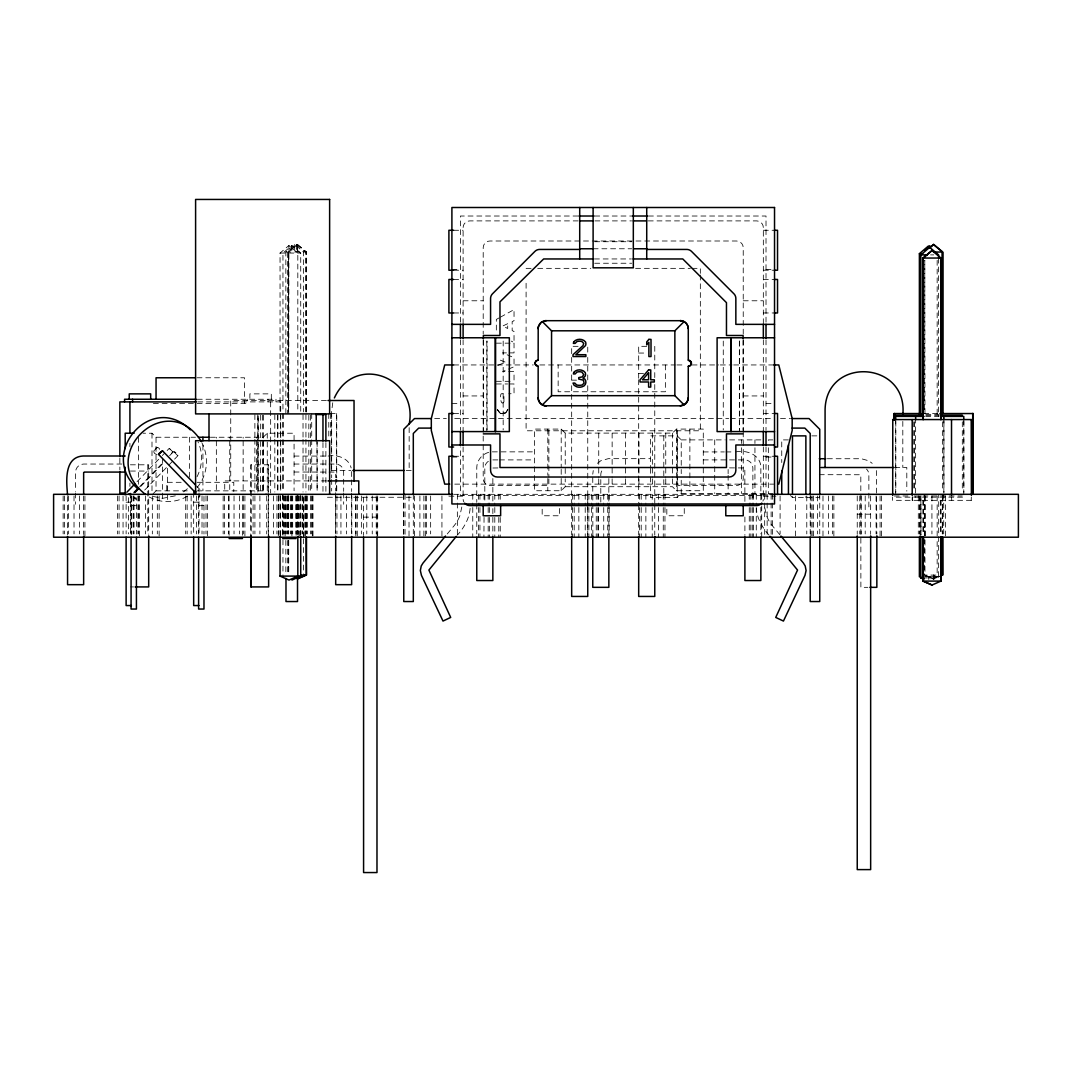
<?xml version="1.0" encoding="UTF-8"?>
<svg xmlns="http://www.w3.org/2000/svg" width="1072" height="1072" viewBox="0 0 1072 1072"><rect width="100%" height="100%" fill="white"/><g stroke="black" fill="none" stroke-linecap="round" stroke-linejoin="round"><path stroke-width="0.75" stroke-dasharray="5 3.75" d="M487.077 429.939L487.077 341.057M157.102 454.528C149.356 453.067 157.517 443.245 159.835 449.664M157.571 447.319L153.671 450.977M169.242 448.351L173.101 452.076L169.242 448.351L162.341 455.506M174.187 451.835C183.044 462.756 173.785 444.491 170.729 455.412M470.112 508.383C469.389 518.5 464.096 527.652 457.409 535.062M131.146 496.872L131.065 534.03M592.762 474.226L593.245 470.568M461.818 506.989L459.928 515.525A33.781 33.406 -25.1 0 1 454.019 525.816L446.582 534.754M200.29 495.934L199.298 495.934M332.749 402.764L331.422 412.827L331.422 470.461M505.863 412.613L507.927 409.29L505.327 412.988L501.575 413.618A4.744 4.744 0 0 1 499.271 412.546L497.287 409.29L500.477 413.296L505.327 412.988M197.047 476.745C202.353 466.159 203.211 453.108 198.146 442.267M507.739 409.826L505.944 412.532A4.717 4.717 0 0 1 503.652 413.618L503.157 413.685M197.06 487.519C207.566 475.486 209.281 457.087 201.992 442.991M137.028 481.703L161.189 456.699M139.749 486.608L162.756 462.796M169.657 455.64L173.101 452.076M140.821 486.38L163.828 462.555M135.916 499.177C130.221 494.018 137.43 503.612 138.931 496.055M144.68 490.092L173.45 460.317M174.589 459.124L178.046 455.56M153.001 493.87L156.03 490.855L156.03 437.242L151.996 433.222L143.072 433.222M210.38 437.242L263.243 437.242L267.263 433.222L294.076 433.222L294.076 490.748M565.225 486.715L672.452 486.715L676.472 490.735L703.286 490.735L703.286 429.081L676.472 429.081L672.452 433.101L565.225 433.101L561.205 429.081L534.405 429.081L534.405 490.735L561.205 490.735L565.225 486.715L565.225 478.862M650.396 468.303L650.396 497.529L677.209 497.529L681.229 493.509L681.229 480.109M280.047 411.246L280.047 253.059L288.904 245.515L297.815 253.059L297.815 411.246M300.723 411.246L300.723 253.059L291.812 245.515L282.954 253.059L282.954 411.246M285.849 413.551L285.849 252.027L294.706 244.483L303.617 252.027L303.617 411.889M305.413 411.889L305.413 252.027L296.502 244.483L287.644 252.027L287.644 413.551M297.319 244.483L288.368 252.027L288.462 411.889M306.498 411.889L306.498 252.027L297.587 244.483L288.542 252.027L288.542 411.889M183.5 491.847L188.069 488.216M597.426 463.332L600.776 460.759L608.32 458.669L650.396 458.669M187.305 496.242C175.259 503.358 159.849 503.358 147.815 496.242M499.07 317.928L496.336 319.429L496.336 332.802M500.423 317.165L514.037 309.62L514.037 320.742L512.161 321.613L512.161 330.591L514.037 331.489L514.037 342.611L511.317 341.097M932.761 578.719L937.156 576.736L937.156 538.827M932.881 578.947L938.737 576.307L922.577 576.307M942.462 575.074L933.498 579.041L933.591 575.074M942.73 575.074L933.766 579.041L924.52 575.074L939.501 575.074M175.339 495.813L162.609 498.333L149.879 495.813M488.671 452.344C482.011 454.193 476.919 460.451 476.772 467.419L476.772 502.353M497.864 365.311L505.488 362.229L497.864 359.16M492.919 468.008L498.306 467.941M578.049 216.021L460.424 216.021L460.424 323.101M594.719 216.021L631.716 216.021M648.386 216.021L766.011 216.021L766.011 323.101M578.197 220.899L469.804 220.899A6.7 6.7 0 0 0 463.104 227.599L463.104 323.047M594.88 220.899L631.555 220.899M648.238 220.899L756.631 220.899A6.7 6.7 0 0 1 763.331 227.599L763.331 323.047M453.63 230.279L463.104 230.279M763.331 230.279L774.386 230.279M594.719 241.723L631.716 241.723M593.111 248.771L631.716 248.771M285.849 252.027L306.498 252.027M280.047 253.059L300.723 253.059M930.55 254.881L933.779 254.881M594.424 258.955L631.435 258.955M594.719 263.243L631.716 263.243M531.069 268.348L526.097 268.348L526.097 271.698M537.715 268.348L590.819 268.348M635.616 268.348L690.381 268.348M692.043 268.348L700.338 268.348L700.338 273.36M451.902 269.42L460.424 269.42M766.011 269.42L773.113 269.42M453.63 270.224L463.104 270.224M763.331 270.224L774.386 270.224M453.63 279.47L463.104 279.47M763.331 279.47L774.386 279.47M463.104 300.776L483.204 300.776M743.231 300.776L763.331 300.776M453.63 312.97L463.104 312.97M763.331 312.97L774.386 312.97M496.336 343.161L514.037 343.161L514.037 352.889L502.621 352.889L514.037 357.713L514.037 366.745L502.621 371.582L514.037 371.582L514.037 381.31M578.103 346.323L571.671 346.323L571.671 355.154M646.724 346.323L638.684 346.323L638.684 378.215M638.684 353.05L646.724 353.05M453.67 364.949L533.28 364.949M539.792 364.949L675.373 364.949M676.914 364.949L685.383 364.949M692.056 364.949L718.736 364.949M720.33 364.949L732.082 364.949M733.69 364.949L773.783 364.949M638.684 373.418L643.508 373.418M197.007 377.773L244.51 377.773L244.51 403.353M571.671 380.145L576.495 380.145M496.336 381.31L510.821 381.31M496.336 383.964L507.605 383.964M509.213 383.964L514.037 383.964L514.037 393.732L508.865 393.732M463.104 395.943L483.204 395.943M743.231 395.943L763.331 395.943M197.248 399.253L275.986 399.253L275.986 401.893M326.411 400.499L230.735 400.499L230.735 480.913M197.771 401.893L280.703 401.893L280.703 493.04M153.376 403.353L247.19 403.353L247.19 399.253M451.902 403.447L460.424 403.447M766.011 403.447L774.533 403.447M330.176 413.551L336.742 413.551L336.742 477.831M453.63 413.497L463.104 413.497M763.331 413.497L774.386 413.497M923.796 413.551L942.73 413.551M925.806 414.784L939.246 414.784M925.846 415.212L939.233 415.212M925.699 416.405L939.139 416.405M434.669 418.562L446.367 418.562M454.716 418.562L715.332 418.562M717.007 418.562L728.705 418.562M730.367 418.562L773.81 418.562M780.496 418.562L790.52 418.562M681.229 465.315L681.229 439.895L677.209 435.875L650.396 435.875L650.396 466.709M811.826 435.875L819.276 435.875M156.03 437.242L195.493 437.242M681.229 439.895L725.154 439.895M729.63 439.895L760.892 439.895M772.805 439.895L768.343 439.895L768.343 443.486M788.443 439.895L781.743 439.895L781.743 462.541M492.329 451.861L534.405 451.861M703.286 451.928L724.324 451.928M725.932 451.928L734.025 451.928M735.647 451.928C746.434 449.53 760.758 454.702 760.852 467.419L760.852 500.691M294.076 456.069L326.437 456.069M328.059 456.069C337.291 454.515 348.655 457.811 351.16 467.928M453.63 456.257L463.104 456.257M763.331 456.257L774.386 456.257M451.902 457.061L460.424 457.061M766.011 457.061L773.113 457.061M827.37 458.736L861.352 458.736L868.869 460.813L872.206 463.372M492.852 459.901L497.837 459.901M499.498 459.901L534.405 459.901M703.286 459.901L744.826 459.901A8.04 8.04 0 0 1 752.879 467.941L752.879 500.115M121.873 464.042L83.643 464.042A8.04 8.04 0 0 0 75.603 472.082L75.603 491.391M294.076 464.042L335.616 464.042A8.04 8.04 0 0 1 343.67 472.082L343.67 491.391M130.382 464.806L148.686 464.806L148.686 534.218M894.785 467.513L906.805 467.513L906.805 491.164M729.536 467.874L744.826 467.941L744.893 501.924M331.302 470.461L350.852 470.461M406.194 470.461L412.104 470.461M130.382 471.05L148.686 471.05M294.076 472.015L335.616 472.095L335.683 477.63M819.276 474.682L860.816 474.749L860.883 587.335L867.851 587.335M326.411 480.913L224.731 480.913L224.731 491.338M181.141 482.306L166.776 482.306L166.776 491.499M197.087 482.306L233.79 482.306L233.79 491.499M454.756 484.129L773.77 484.129M156.03 490.855L189.53 490.855M196.98 490.855L263.243 490.855L266.258 493.87M681.229 493.509L772.805 493.509M453.925 494.313L773.93 494.313M894.222 495.974L909.177 495.974M914.175 495.974L962.308 495.974M448.9 496.189L463.104 496.189M763.331 496.189L775.954 496.189M327.429 497.261L413.149 497.261M790.453 495.519L792.463 497.529L819.276 497.529L819.276 496.483M971.393 500.329L892.601 500.329L892.601 497.033M126.121 502.192L131.481 502.192M193.67 502.192L199.03 502.192M131.065 505.676L136.425 505.676M198.615 505.676L203.975 505.676M857.238 514.185L870.652 514.185M363.582 517.133L376.982 517.133M925.846 576.736L937.156 576.736M922.469 577.929L938.63 577.929L938.737 494.313M130.382 586.92L133.544 586.92M501.843 413.658L499.927 413.015M133.759 497.569L136.425 497.917L136.425 534.03M499.284 412.532L497.475 409.826M196.444 485.938L202.099 491.793M199.111 496.39L198.615 495.88L198.615 534.03M779.853 534.754L772.363 525.736A33.781 33.393 25.2 0 1 766.507 515.525L764.617 506.989M769.013 535.062C762.326 527.652 757.046 518.5 756.323 508.383M198.293 489.489L199.03 491.324M876.36 470.581L876.842 534.111M971.299 497.033L971.205 500.329M963.889 421.376L963.889 492.249M963.782 419.701L963.782 497.167L895.696 497.167L895.696 419.701M962.308 421.805L962.308 491.03M951.789 500.329L951.521 497.033M945.544 495.961L945.544 537.206M943.95 421.376L943.95 492.249M943.842 418.053L943.842 497.167M943.722 494.313L943.722 533.91M942.636 495.961L942.73 533.869M942.462 495.961L942.556 533.869M942.368 421.805L942.368 491.03M942.368 495.961L942.275 533.869M940.975 500.329L940.975 534.941M940.787 500.329L940.787 534.941M938.63 258.205L938.63 416.405M937.156 260.349L937.156 415.212M937.156 495.974L937.156 537.179M933.953 575.074L933.953 579.041L924.962 575.074L924.962 538.814M933.766 575.074L933.685 579.041M931.93 495.961L931.93 533.91M929.947 576.307L929.947 578.947M928.379 576.736L928.379 579.376M925.109 495.961L925.109 537.206M924.962 413.551L924.788 260.349L924.6 413.551M924.868 495.961L924.962 537.166M924.6 495.961L924.694 537.166M924.694 538.814L924.6 575.074M924.52 495.961L924.52 533.869M923.206 500.329L923.206 534.941M923.019 500.329L923.113 534.941M920.969 495.545L920.969 535.102L920.861 497.167M920.124 495.961L920.124 537.206M919.387 495.974L919.387 533.883M918.302 495.961L918.302 533.91M915.635 418.053L915.635 497.167M914.148 421.792L914.175 491.03M913.974 421.792L913.974 491.016M912.473 497.033L912.473 500.329M912.393 497.033L912.299 500.329M912.205 497.033L912.205 500.329M902.812 421.403L902.812 467.513M895.803 421.376L895.803 492.249M881.532 495.961L881.532 537.206M880.072 495.961L880.072 537.206M876.092 495.961L876.092 533.91M870.652 495.961L870.652 534.352M868.869 506.922L868.869 474.749A8.04 8.04 0 0 0 866.511 469.067M865.198 495.961L865.198 533.91M861.218 495.961L861.218 533.91M859.757 495.961L859.757 533.91M857.238 495.974L857.238 534.352M833.869 495.961L833.869 537.206M832.408 495.961L832.408 533.91M828.428 495.961L828.428 533.91M822.988 495.961L822.988 537.206M819.745 494.313L819.745 533.91M817.547 495.961L817.547 533.91M813.554 495.961L813.554 537.206M812.107 495.961L812.107 537.206M810.928 495.961L810.928 537.206M810.204 494.313L810.204 533.91M806.787 495.961L806.787 533.91M805.876 496.483L805.876 497.529M795.504 495.961L795.504 537.206M792.463 496.483L792.463 497.529M780.094 495.961L780.094 533.91M772.59 494.313L772.59 537.206M771.13 494.313L771.13 537.206M768.343 447.748L768.343 493.509M767.15 494.313L767.15 537.206M766.011 339.837L766.011 430.247M766.011 446.903L766.011 495.438L460.424 495.438L460.424 446.903M764.684 494.313L764.684 537.206M763.331 339.797L763.331 430.22M763.331 446.957L763.331 498.869A6.7 6.7 0 0 1 762.929 501.16M761.71 494.313L761.71 504.215M761.71 505.863L761.71 537.206M760.852 507.337L760.852 533.95M756.269 494.313L756.269 505.863M756.269 507.512L756.269 537.206M754.943 439.895L754.943 443.486M754.943 447.748L754.943 493.509M753.402 494.313L753.402 505.863M753.402 507.512L753.402 537.206M752.276 494.313L752.276 505.863M752.276 507.512L752.276 537.206M750.829 494.313L750.829 505.863M750.829 507.512L750.829 537.206M749.274 494.313L749.274 505.863M749.274 507.512L749.274 537.206M744.893 516.972L744.893 535.37M743.231 334.169L743.231 247.699A6.7 6.7 0 0 0 736.518 240.999L489.904 240.999A6.7 6.7 0 0 0 483.204 247.699L483.204 334.169M743.231 339.797L743.231 430.73M743.231 431.882L743.231 478.769A6.7 6.7 0 0 1 736.518 485.469L677.544 485.469L677.544 430.783M743.097 340.494L743.097 430.529M741.543 439.895L741.543 443.486M741.543 447.748L741.543 493.509M739.613 341.057L739.613 429.939M739.358 341.057L739.358 431.587M728.129 469.482L728.129 473.65M728.129 475.258L728.129 493.509M723.265 341.057L723.265 429.939M714.729 439.895L714.729 465.315M714.729 466.709L714.729 473.65M714.729 475.258L714.729 493.509M700.338 275.035L700.338 430.783L526.097 430.783L526.097 280.06M689.872 429.081L689.872 490.735M684.258 508.49L684.258 515.766L666.824 515.766L666.824 508.49M681.229 469.482L681.229 473.65M677.209 435.875L677.209 465.114M677.209 468.303L677.209 474.682M677.209 477.656L677.209 497.529M676.472 429.081L676.472 490.735M672.452 433.101L672.452 477.469M672.452 478.862L672.452 486.715M665.752 433.101L665.752 477.469M665.752 478.862L665.752 486.715M665.364 364.949L665.364 391.762L558.15 391.762L558.15 364.949M664.962 494.313L664.962 505.863M664.962 507.512L664.962 537.206M663.796 435.875L663.796 497.529M663.26 494.313L663.26 505.863M663.26 507.512L663.26 537.206M658.597 494.313L658.597 505.863M658.597 507.512L658.597 537.206M654.764 346.323L654.764 380.145M654.764 384.513L654.764 503.291M654.764 504.765L654.764 534.901M652.352 433.101L652.352 477.469M652.352 478.862L652.352 486.715M652.232 494.313L652.232 505.863M652.232 507.512L652.232 537.206M645.867 494.313L645.867 505.863M645.867 507.512L645.867 537.206M641.203 494.313L641.203 505.863M641.203 507.512L641.203 537.206M639.502 494.313L639.502 505.863M639.502 507.512L639.502 537.206M638.952 433.101L638.952 477.469M638.952 478.862L638.952 486.715M638.684 379.756L638.684 503.291M638.684 504.765L638.684 534.901M625.539 433.101L625.539 477.469M625.539 478.862L625.539 486.715M612.139 433.101L612.139 477.469M612.139 478.862L612.139 486.715M609.177 494.313L609.177 505.863M609.177 507.512L609.177 537.206M608.842 478.621L608.842 502.031M608.842 503.706L608.842 535.491M607.717 494.313L607.717 505.863M607.717 507.512L607.717 537.206M603.737 494.313L603.737 505.863M603.737 507.512L603.737 537.206M600.802 502.085L600.802 474.749A8.04 8.04 0 0 1 603.161 469.067M598.739 433.101L598.739 477.469M598.739 478.862L598.739 486.715M598.297 494.313L598.297 505.863M598.297 507.512L598.297 537.206M597.948 494.313L597.948 505.863M597.948 507.512L597.948 537.206M596.246 494.313L596.246 505.863M596.246 507.512L596.246 537.206M592.762 477.549L592.856 537.206M591.583 494.313L591.583 505.863M591.583 507.512L591.583 537.206M588.876 494.313L588.876 505.863M588.876 507.512L588.876 537.206M587.751 347.127L587.751 353.948M587.751 357.418L587.751 380.145M587.751 385.692L587.751 503.291M587.751 504.765L587.751 534.901M587.416 494.313L587.416 505.863M587.416 507.512L587.416 537.206M585.218 494.313L585.218 505.863M585.218 507.512L585.218 537.206M578.853 494.313L578.853 505.863M578.853 507.512L578.853 537.206M574.19 494.313L574.19 505.863M574.19 507.512L574.19 537.206M572.488 494.313L572.488 505.863M572.488 507.512L572.488 537.206M571.671 357.418L571.671 380.56M571.671 385.692L571.671 503.291M571.671 504.765L571.671 534.901M565.225 433.101L565.225 466.843M565.225 468.451L565.225 477.469M561.205 429.081L561.205 467.888M561.205 469.362L561.205 475.311M561.205 478.514L561.205 490.735M559.611 508.49L559.611 515.766L542.177 515.766L542.177 508.49M548.877 430.783L548.877 477.187M548.877 478.849L548.877 485.469L489.904 485.469A6.7 6.7 0 0 1 483.204 478.769L483.204 435.232M547.805 429.081L547.805 475.311M547.805 478.514L547.805 490.735M503.17 341.057L503.17 429.939M500.235 494.313L500.235 502.567M500.235 517.414L500.235 537.206M498.788 494.313L498.788 502.567M498.788 517.414L498.788 537.206M494.795 494.313L494.795 505.863M494.795 507.512L494.795 515.766M494.795 517.414L494.795 537.206M492.852 478.501L492.852 501.924M492.852 508.61L492.852 535.37M489.355 494.313L489.355 505.863M489.355 507.512L489.355 515.766M489.355 517.414L489.355 537.206M488.175 494.313L488.175 505.863M488.175 507.512L488.175 515.766M488.175 517.414L488.175 537.206M486.822 341.057L486.822 431.587M484.812 500.115L484.812 467.941A8.04 8.04 0 0 1 488.832 460.987M484.048 494.313L483.914 502.567M484.048 517.414L483.914 537.206M483.338 340.494L483.338 430.529M483.204 339.797L483.204 434.039M479.934 494.313L479.934 505.863M479.934 507.512L479.934 537.206M478.474 494.313L478.474 505.863M478.474 507.512L478.474 537.206M476.772 504.014L476.772 533.95M472.765 494.313L472.765 505.863M472.765 507.512L472.765 537.206M463.104 339.797L463.104 430.22M463.104 446.957L463.104 498.869A6.7 6.7 0 0 0 463.841 501.924M460.424 339.837L460.424 430.247M457.355 494.313L457.355 537.206M441.932 495.961L441.932 537.206M430.649 495.961L430.649 533.91M426.522 495.961L426.522 533.91M425.343 495.961L425.343 537.206M423.882 495.961L423.882 537.206M419.902 495.961L419.902 537.206M414.462 495.961L414.462 537.206M413.31 494.313L413.31 533.91M409.156 427.648L409.156 470.461M409.022 495.961L409.022 537.206M405.042 494.313L405.042 537.206M403.769 494.313L403.769 533.91M403.581 494.313L403.581 537.206M377.679 495.961L377.679 537.206M376.982 497.261L376.982 535.491M376.232 495.961L376.232 533.91M372.239 495.961L372.239 533.91M366.798 495.961L366.798 533.91M363.582 497.261L363.582 535.491M361.358 495.961L361.358 533.91M357.378 495.961L357.257 537.206M355.917 495.961L355.917 533.91M355.797 495.961L355.797 537.206M351.817 495.961L351.817 533.91M351.643 471.559L351.643 478.219M351.643 479.881L351.643 491.525M351.643 493.187L351.643 534.767M346.377 495.961L346.377 533.91M343.67 492.999L343.67 504.255M340.936 495.961L340.936 533.91M336.943 495.961L336.943 533.91M336.742 491.016L336.742 479.479L336.554 491.016M336.648 413.551L336.554 477.831M335.683 479.305L335.683 491.003M335.683 492.678L335.683 534.499M335.496 495.961L335.496 533.91M331.663 413.551L331.663 477.831M331.663 479.479L331.663 491.016M330.565 413.551L330.565 438.274M328.782 413.551L328.782 438.274M325.888 442.602L325.888 492.048M322.967 442.602L322.967 492.048M317.124 441.57L317.124 491.016L316.95 441.57M312.997 495.961L312.997 537.206M312.327 495.961L312.327 537.206M311.711 413.551L311.711 491.016M311.537 495.961L311.537 533.91M310.625 415.199L310.625 491.016M310.505 495.961L310.505 533.91M308.83 415.199L308.83 491.016M307.557 495.961L307.557 533.91M306.498 495.961L306.498 533.869M306.311 411.889L306.311 252.027L297.225 244.483L297.319 252.027M306.311 495.961L306.23 533.869M305.935 414.583L305.935 437.657M305.935 439.306L305.935 492.048M305.52 495.961L305.52 537.206M305.413 495.961L305.413 533.869M304.153 495.961L304.153 537.206M303.617 538.814L303.617 575.074M303.028 414.583L303.028 437.657M303.028 439.306L303.028 492.048M302.331 495.961L302.331 533.91M302.116 495.961L302.116 533.91M300.723 495.344L300.723 534.901M300.08 495.961L300.08 537.206M298.981 495.961L298.981 537.206M298.713 495.961L298.713 533.91M297.815 495.344L297.815 534.901M297.587 244.483L297.587 252.027M297.52 495.961L297.52 533.91M297.346 495.961L297.346 533.91M296.676 495.961L296.676 533.91M296.502 244.483L296.502 252.027M296.113 495.961L296.113 535.276M295.993 495.961L295.993 533.91M294.706 244.483L294.706 252.027M292.696 495.961L292.696 533.91M291.906 495.961L291.906 537.206M291.812 245.515L291.812 253.059M291.236 495.961L291.236 533.91M290.539 495.961L290.539 533.91M288.904 245.515L288.73 413.551M288.73 495.961L288.73 533.869M288.73 540.462L288.73 575.074M288.542 495.961L288.542 533.869M288.542 540.462L288.542 575.074M288.368 495.961L288.462 533.869M288.368 540.462L288.462 575.074M287.819 495.961L287.819 533.91M287.644 495.961L287.644 533.869M287.644 540.462L287.644 575.074M286.921 495.961L286.921 533.91M285.849 495.961L285.983 533.91M285.849 540.462L285.849 575.074M285.098 495.961L285.098 537.206M284.83 495.961L284.83 533.91M283.732 495.961L283.732 533.91M283.517 413.551L283.517 491.016M282.954 495.344L282.954 538.198M282.954 539.846L282.954 576.106M282.713 494.313L282.713 535.276M282.418 413.551L282.418 491.016M280.636 413.551L280.636 491.016M280.328 495.961L280.328 537.206M280.047 495.344L280.114 537.206M278.747 495.961L278.747 533.91M278.506 495.961L278.506 533.91M278.291 495.961L278.291 537.206M277.822 415.199L277.822 491.016M277.742 414.583L277.742 492.048M276.924 495.961L276.924 533.91M274.821 414.583L274.821 437.657M274.821 439.306L274.821 492.048M273.521 495.961L273.521 533.91M271.323 399.253L271.31 393.866L249.87 393.866L249.883 399.253M270.653 401.893L270.653 493.04M268.63 535.33L268.63 464.806L250.741 464.806L250.741 535.33M268.174 464.806L268.174 535.33M267.987 399.253L267.973 401.893M267.263 433.222L267.263 493.817M266.714 495.961L266.714 533.91M263.565 415.199L263.565 491.016M263.243 437.242L263.243 438.153M263.243 440.833L263.243 490.855M262.479 415.199L262.479 491.016M260.697 415.199L260.603 491.378M259.893 495.961L259.893 533.91M258.124 491.016L258.124 415.199L257.95 491.016M257.789 414.583L257.789 437.657M257.789 439.306L257.789 492.048M256.543 437.242L256.543 438.153M256.543 440.833L256.543 490.855M254.881 414.583L254.881 437.657M254.881 439.306L254.881 492.048M254.908 495.961L254.908 533.91M253.086 495.961L253.086 533.91M251.196 464.806L251.196 535.33M244.912 495.961L244.912 537.206M243.451 495.961L243.451 533.91M243.143 437.242L243.143 438.153M243.143 440.833L243.143 490.855M242.5 495.961L242.5 535.276M239.471 495.961L239.471 533.91M234.031 495.961L234.031 533.91M229.743 437.242L229.743 438.153M229.743 440.833L229.743 490.855M229.1 495.961L229.1 535.276M228.591 495.961L228.591 533.91M224.611 495.961L224.611 533.91M223.15 495.961L223.15 533.91M216.343 437.242L216.343 438.153M216.343 440.833L216.343 490.855M207.472 495.961L207.472 537.206M206.012 495.961L206.012 533.91M203.975 496.363L203.975 534.03M202.93 445.094L202.93 490.855M202.018 495.961L202.018 533.91M199.03 492.879L199.03 533.869M196.578 495.961L196.578 533.91M193.67 492.396L193.67 533.869M191.138 495.961L191.138 533.91M189.53 437.242L189.53 477.442M187.158 495.961L187.158 533.91M185.697 495.961L185.697 533.91M167.513 468.317L167.513 501.803M162.582 458.133L162.582 498.319M159.138 495.961L159.138 537.206M157.316 495.961L157.316 533.91M152.331 495.961L152.331 533.91M151.996 433.222L151.996 493.817M147.802 464.806L147.802 534.218M145.524 495.961L145.524 533.91M139.373 495.961L139.373 537.206M138.703 495.961L138.703 533.91M138.596 437.349L138.596 484.249M137.926 495.961L137.926 533.91M133.933 495.961L133.933 533.91M133.719 495.961L133.719 533.91M131.896 495.961L131.896 533.91M131.481 495.988L131.481 533.869M131.253 496.323L131.253 534.218M130.382 493.04L130.382 534.218M129.913 443.326L129.913 446.635M129.913 483.097L129.913 486.407M128.493 497.622L128.493 533.91M126.121 495.706L126.121 533.869M123.052 495.961L123.052 533.91M119.863 458.24L119.863 469.831M119.072 495.961L119.072 533.91M117.612 495.961L117.612 533.91M84.916 495.961L84.916 537.206M83.455 495.961L83.643 534.499M79.462 495.961L79.462 533.91M75.603 492.999L75.603 504.255M74.022 495.961L74.022 533.91M68.581 495.961L68.581 533.91M67.563 496.51L67.563 534.767M64.601 495.961L64.601 533.91M63.141 495.961L63.141 533.91M503.934 401.933C500.704 406.837 499.606 394.844 501.294 393.732L503.934 393.732L503.934 401.933M507.699 323.69L502.621 326.062L507.699 328.474L507.699 323.69M303.698 537.206L303.698 495.961L303.617 537.166"/><path stroke-width="1.5" d="M495.599 431.587L495.599 337.774M538.198 398.61L538.157 397.819A8.04 8.04 0 0 0 546.197 405.859C541.923 405.966 538.064 402.094 538.157 397.819L538.157 366.316L535.196 364.091A1.662 0.831 -90 0 1 535.075 363.234L535.973 361.05L538.157 360.152L538.198 327.871A4.154 2.077 -90 0 1 538.439 326.558L540.837 322.645L546.197 320.608A8.04 8.04 0 0 0 538.157 328.662L538.198 327.871M538.157 366.316A3.082 3.082 0 0 1 535.075 363.234L535.089 362.952M688.237 398.61L688.278 397.819A8.04 8.04 0 0 1 680.238 405.859L685.584 403.822L687.996 399.923A4.154 2.077 -90 0 0 688.237 398.61L688.278 366.316A3.082 3.082 0 0 0 691.36 363.234L691.346 362.952A1.702 0.858 90 0 0 691.239 362.39L688.278 360.152L688.278 328.662C688.371 324.374 684.512 320.515 680.238 320.608A8.04 8.04 0 0 1 688.278 328.662L688.237 327.871M195.184 492.329L158.616 454.461L159.42 453.121L162.502 450.803L195.318 484.772M162.502 450.803L158.616 454.461M449.744 484.129L444.733 484.129L431.319 430.515L431.319 418.562L444.733 364.949L453.67 364.949M778.781 484.129L792.181 430.515L792.181 418.562L778.781 364.949L773.77 364.949M334.37 397.953C354.845 352.983 418.603 377.156 409.156 424.351M194.648 492.088L194.287 492.973L195.854 492.088M445.51 536.04L423.011 563.068L421.229 565.976L420.345 570.545L421.443 575.356L442.991 621.063L450.696 617.432L428.894 570.076L456.35 536.348M126.911 492.182L134.724 484.088M133.987 492.571L138.596 487.8M135.072 492.329L138.516 488.765M542.352 404.881L551.557 395.675L674.864 395.675L684.083 404.881M542.352 321.6L551.557 330.806L674.864 330.806L684.083 321.6M919.387 415.212L919.387 253.689L928.245 246.145L938.63 254.881L938.63 258.205M924.761 250.031L929.826 245.716M920.861 416.405L920.861 254.881L929.719 247.337M929.571 247.712L933.551 244.483M929.839 247.712L933.739 244.483L942.73 252.027L942.73 413.551M923.113 419.567L923.019 258.044L931.97 250.5M932.064 250.5L923.206 258.044L923.206 419.567M291.946 580.073L300.723 576.106L300.723 536.549M298.083 578.384L305.413 575.074M297.359 579.041L306.498 575.074L306.498 537.166M940.975 581.091L932.01 585.044L923.019 581.091L923.113 536.59M688.278 366.316L690.448 365.418L691.306 363.81A1.621 0.804 -90 0 0 691.36 363.234L691.346 362.952M194.461 491.579L193.67 491.673L195.653 491.579M578.987 216.021L594.009 216.021M632.426 216.021L647.448 216.021M579.858 220.899L593.205 220.899M633.23 220.899L646.563 220.899M453.63 230.279L448.9 230.279L448.9 270.224L453.63 270.224M774.386 230.279L777.535 230.279L777.535 270.224L774.386 270.224M579.711 248.771L592.789 248.771M633.646 248.771L646.724 248.771M579.711 249.441L539.631 249.441A6.7 6.7 0 0 0 534.901 251.411L492.544 293.755A6.7 6.7 0 0 0 490.574 298.498L490.574 324.36L451.902 324.36M646.724 249.441L686.804 249.441A6.7 6.7 0 0 1 691.534 251.411L733.891 293.755A6.7 6.7 0 0 1 735.848 298.498L735.848 324.36L774.533 324.36M934.208 252.027L942.275 252.027L942.368 413.551M919.387 253.689L922.617 253.689M920.861 254.881L927.32 254.881M923.019 258.044L940.787 258.044L940.975 419.567M593.339 258.955L543.651 258.955L499.967 301.848L499.967 335.496L483.338 335.496L483.338 338.832M633.096 258.955L682.784 258.955L726.468 302.652L726.468 335.496L743.097 335.496L743.097 338.832M453.63 279.47L448.9 279.47L448.9 312.97L453.63 312.97M774.386 279.47L777.535 279.47L777.535 312.97L774.386 312.97M545.085 320.689L681.35 320.689M451.902 337.774L509.334 337.774L509.334 431.587L451.902 431.587M774.533 337.774L717.101 337.774L717.101 431.587L774.533 431.587M195.372 377.773L156.056 377.773L156.056 398.556M196.109 399.253L124.58 399.253L124.58 401.893M328.005 400.499L354.041 400.499L354.041 480.913M196.149 401.893L119.863 401.893L119.863 456.578M545.085 405.779L680.8 405.832M453.63 413.497L448.9 413.497L448.9 447.011L453.63 447.011M774.386 413.497L777.535 413.497L777.535 447.011L774.386 447.011M894.088 420.144L894.088 413.551L920.794 413.551M939.903 413.551L973.148 413.551M315.905 414.583L325.888 414.583L325.888 440.954M894.222 415.212L922 415.212M942.368 415.212L962.308 415.212M924.091 416.405L895.696 416.405L895.696 419.701M940.707 416.405L963.782 416.405L963.782 419.701M431.319 418.562L414.489 418.562L403.769 429.282L403.769 494.313M792.181 418.562L809.025 418.562L819.745 429.282L819.745 494.313M892.601 419.567L971.393 419.567M431.319 428.103L418.67 428.103L413.31 433.463L413.31 494.313M792.181 428.103L804.844 428.103L810.204 433.463L810.204 494.313M134.134 433.222L125.196 433.222L125.196 448.632M483.338 433.865L499.967 433.865L499.967 467.513L726.468 467.513L726.468 433.865L743.097 433.865M198.467 437.242L208.893 437.242M451.902 444.987L490.574 444.987L490.574 470.327A6.7 6.7 0 0 0 497.274 477.027L729.148 477.027A6.7 6.7 0 0 0 735.848 470.327L735.848 444.987L774.533 444.987M125.196 456.002L83.12 456.002C63.811 457.007 66.424 481.743 67.563 494.849M453.63 456.257L448.9 456.257L448.9 494.527M774.386 456.257L777.535 456.257L777.535 494.527M819.276 458.736L825.748 458.736M821.085 467.513L894.035 467.513M352.809 470.461L404.09 470.461M84.179 472.082L125.196 472.082M328.005 480.913L358.772 480.913L358.772 494.313M125.612 493.04L119.863 493.04L119.863 471.492M452.732 494.313L53.6 494.313L53.6 537.206L1018.4 537.206L1018.4 494.313L773.85 494.313M229.1 538.546L242.5 538.546M282.713 538.546L296.113 538.546M301.286 575.074L306.136 575.074M280.047 536.549L280.047 576.106L300.723 576.106M920.861 536.724L920.861 577.929L924.091 577.929M940.787 581.091L940.787 536.59L940.881 581.091L923.019 581.091L932.184 585.044M135.126 586.92L148.686 586.92L148.686 535.866M869.888 587.335L876.842 587.335L876.842 535.772M131.387 605.559L126.121 605.559L126.121 537.206M198.936 605.559L193.67 605.559L193.67 537.206M131.387 494.433L128.828 494.085L129.993 494.768M923.876 578.719L919.387 576.736L919.387 537.179M920.861 577.929L923.85 579.255M280.047 576.106L289.025 580.073L297.815 576.106L297.815 536.549M190.36 429.859C150.991 390.744 96.802 454.863 138.301 489.127M145.524 494.433C95.006 455.68 167.018 386.724 201.442 441.624M933.377 244.483L942.556 252.027L942.462 413.551M931.876 250.5L940.975 258.044M780.925 536.04L803.424 563.068L805.206 565.976L806.09 570.545L804.992 575.356L783.444 621.063L775.726 617.432L797.541 570.076L770.085 536.348M973.068 413.551L973.148 494.313M972.786 413.551L972.974 494.313M972.706 413.551L972.706 494.313M971.205 419.567L971.393 495.385M951.521 419.567L951.521 495.385M943.842 416.405L943.842 419.701M942.636 537.166L942.73 575.074M942.556 537.166L942.462 575.074M942.275 537.166L942.368 575.074M940.787 258.044L940.787 419.567M923.206 536.59L923.206 581.091M915.635 416.405L915.635 419.701M912.205 419.567L912.205 495.385M902.812 414.824C908.198 360.996 825.989 355.649 825.078 409.879L825.078 467.513M894.544 413.551L894.45 420.144M894.182 413.551L894.222 420.157M892.775 419.567L892.695 495.385M870.652 535.879L870.652 869.606L857.238 869.606L857.238 535.879M819.745 537.206L819.745 601.539L810.204 601.539L810.204 537.206M805.876 493.401L805.876 435.875L792.463 435.875L792.463 493.401M788.443 444.907L788.443 493.509M781.743 470.876L781.743 493.509M766.011 324.36L766.011 338.162M766.011 431.587L766.011 445.242M763.331 324.146L763.331 338.122M763.331 431.051L763.331 445.403M760.852 537.286L760.852 580.528L744.893 580.528L744.893 537.045M743.231 505.569L743.231 515.766L725.798 515.766L725.798 505.569M731.238 337.774L731.238 431.587M730.836 337.774L730.836 431.587M674.864 330.806L674.864 395.675M654.764 536.442L654.764 596.447L638.684 596.447L638.684 536.442M646.724 207.499L646.724 258.955M633.324 207.499L633.324 267.812L593.111 267.812L593.111 207.499M608.842 537.152L608.842 587.335L592.762 587.335L592.762 535.772M587.751 536.442L587.751 596.447L571.671 596.447L571.671 536.442M579.711 207.499L579.711 258.955M551.557 330.806L551.557 395.675M500.637 505.569L500.637 515.766L483.204 515.766L483.204 505.569M495.197 337.774L495.197 431.587M492.852 537.045L492.852 580.528L476.772 580.528L476.772 537.286M463.104 324.146L463.104 338.122M463.104 431.051L463.104 445.403M460.424 324.36L460.424 338.162M460.424 431.587L460.424 445.242M413.31 537.206L413.31 601.539L403.769 601.539L403.769 537.206M376.982 537.166L376.982 872.554L363.582 872.554L363.582 537.166M351.643 536.429L351.643 584.669L335.683 584.669L335.683 536.161M329.627 494.313L329.627 440.699L195.6 440.699L195.6 494.313M322.967 414.583L322.967 440.954M316.227 413.899L316.227 440.699M306.136 537.166L306.311 575.074M297.52 576.803L297.52 601.539L285.983 601.539L285.983 578.451M268.63 535.866L268.63 586.92L250.741 586.92L250.741 535.866M251.196 535.866L251.196 586.92M209 413.899L209 440.699M203.975 537.353L203.975 609.043L198.615 609.043L198.615 537.353M202.93 437.242L202.93 440.833M150.696 399.253L150.683 393.866L129.243 393.866L129.243 399.253M136.425 537.353L136.425 609.043L131.065 609.043L131.065 537.353M132.593 399.253L132.593 401.893M129.913 401.893L129.913 433.383M125.196 467.231L125.196 494.875M83.643 472.618L83.643 494.353M83.643 536.174L83.643 584.669L67.563 584.669L67.563 536.429M761.79 503.143A6.7 6.7 0 0 1 756.631 505.569L469.804 505.569A6.7 6.7 0 0 1 464.645 503.143M688.278 360.152A3.082 3.082 0 0 1 691.36 363.234M535.075 363.234A3.082 3.082 0 0 1 538.157 360.152M573.721 341.928L573.359 343.388L575.155 343.388L576.937 341.566A8.094 8.094 0 0 1 581.949 341.566L583.731 343.388L583.021 345.586L573.011 354.711L573.011 356.534L585.875 356.534L585.875 354.711L575.865 354.711L585.513 345.586A4.663 4.663 0 0 0 585.513 341.928C582.82 338.404 576.428 338.417 573.721 341.928M573.721 372.493L573.359 373.954L575.155 373.954L576.937 372.131A8.094 8.094 0 0 1 581.949 372.131L583.731 374.677L582.297 376.875L578.733 377.599L578.733 379.059L583.369 380.158L584.093 383.079L582.297 384.902A9.862 9.862 0 0 1 576.575 384.902L574.793 383.079L573.011 383.079L574.083 385.263L576.575 386.724A8.697 8.697 0 0 0 582.297 386.724C585.674 385.947 587.067 381.659 584.803 379.059L583.021 378.336L585.165 376.138A4.663 4.663 0 0 0 585.165 372.493C582.552 369.009 576.334 369.009 573.721 372.493M648.868 339.382L646.724 341.928L646.724 344.849L648.868 342.303L648.868 356.534L651.012 356.534L651.012 339.382L648.868 339.382M648.6 369.934L640.024 379.796L640.024 381.98L648.6 381.98L648.6 387.099L650.744 387.099L650.744 381.98L654.322 381.98L654.322 379.796L650.744 379.796L650.744 369.934L648.6 369.934M648.6 372.855L642.53 379.796L648.6 379.796L648.6 372.855M329.627 199.446L195.6 199.446L195.6 413.899L329.627 413.899L329.627 199.446M774.533 207.499L451.902 207.499L451.902 503.961L774.533 503.961L774.533 207.499"/></g></svg>
